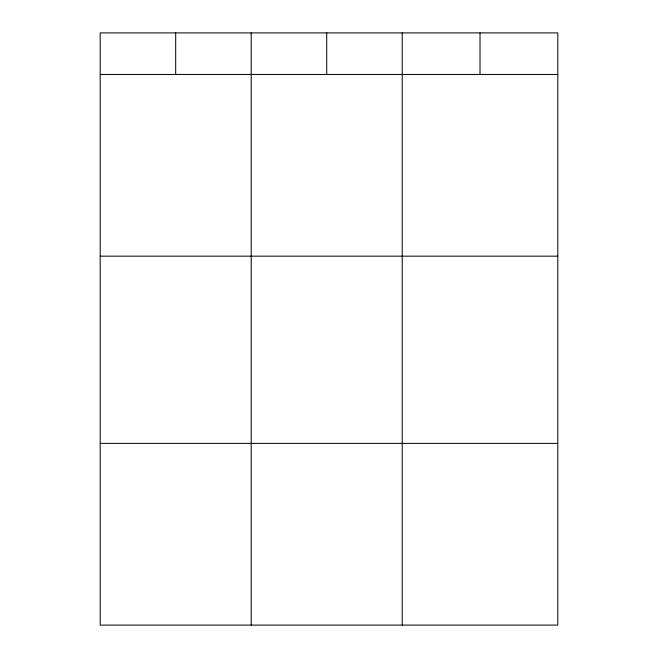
<?xml version="1.0" encoding="UTF-8"?>
<svg xmlns="http://www.w3.org/2000/svg" width="658" height="658" viewBox="0 0 658 658"><rect width="100%" height="100%" fill="white"/><g stroke="black" fill="none" stroke-linecap="round" stroke-linejoin="round"><path stroke-width="0.99" d="M557.811 256.168L557.811 32.9L100.189 32.9L100.189 625.1L557.811 625.1L557.811 256.168L100.189 256.168M100.189 74.461L557.811 74.461M100.189 443.385L557.811 443.385M480.019 32.9L480.019 74.461M402.219 32.9L402.219 625.1M326.713 32.9L326.713 74.461M251.2 32.9L251.2 625.1M175.694 32.9L175.694 74.461"/></g></svg>
